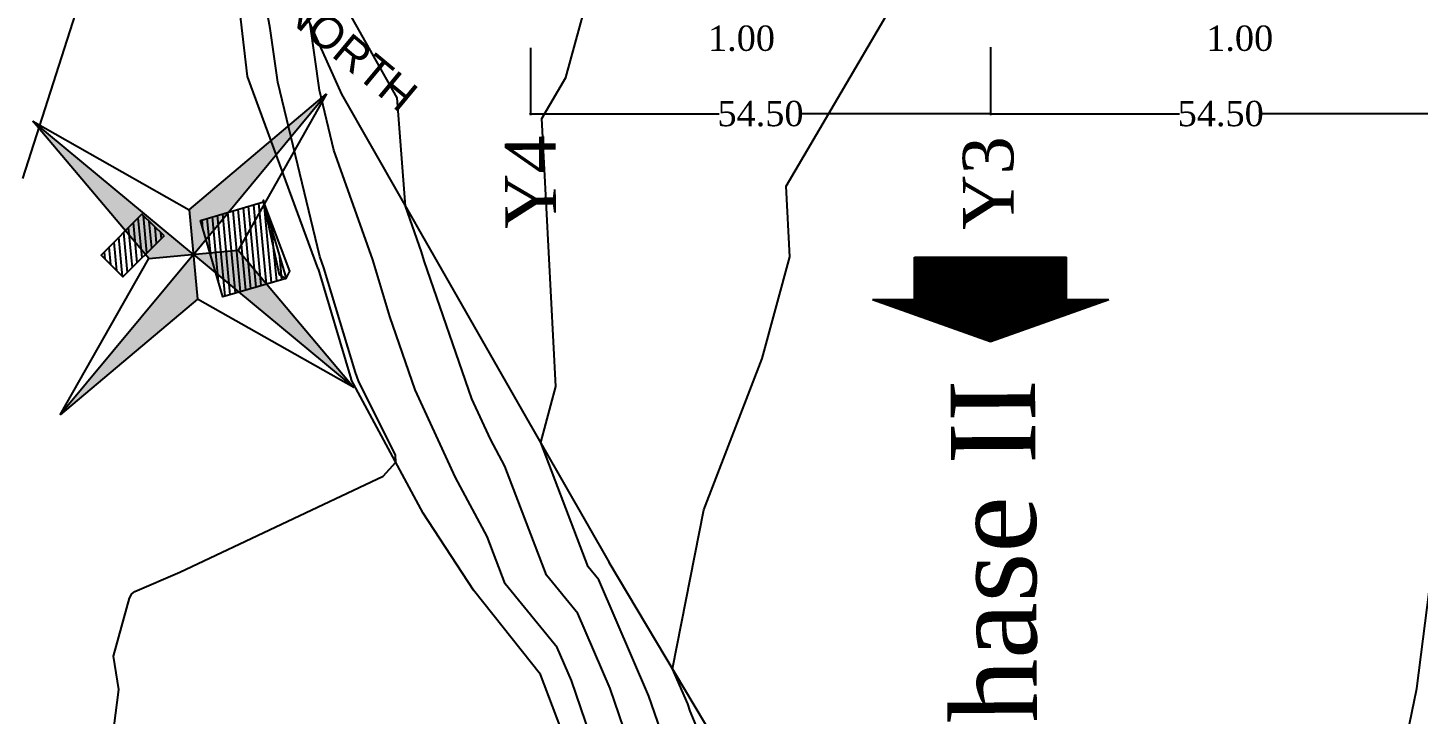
# Model space of a CAD drawing. Extents: x 15746 to 36625, y 87803 to 171760.
# Drawn here: x 19496.4 to 19661.1, y 87981.4 to 88062.7 of the extents above; entities that cross this region are included whole.
import ezdxf

# ---------------------------------------------------------------- set-up
doc = ezdxf.new("R2010")
doc.units = 0
doc.header["$LTSCALE"] = 5
doc.header["$MEASUREMENT"] = 0
for name, color, linetype in [('CONTOUR', 254, 'Continuous'), ('Demarcation', 7, 'Continuous'), ('EXISTING BUILDING', 21, 'Continuous'), ('Phase1', 7, 'Continuous'), ('RELIEF', 255, 'Continuous'), ('STREAM & RIVER FRONT', 161, 'Continuous'), ('text', 7, 'Continuous')]:
    doc.layers.add(name, color=color, linetype=linetype)
doc.styles.get("Standard").update_dxf_attribs({"font": 'TIMES.TTF', "height": 3})
doc.dimstyles.get("Standard").update_dxf_attribs({"dimtxt": 0.2, "dimasz": 0.3, "dimexe": 0.18, "dimexo": 0.0625, "dimgap": 0.09, "dimtad": 0, "dimzin": 0, "dimdsep": 46, "dimtxsty": 'Standard', "dimblk": 'DOT', "dimcen": 0.09, "dimadec": 0, "dimazin": 0, "dimtfac": 1, "dimtofl": 0, "dimtmove": 2, "dimatfit": 2, "dimfxl": 1, "dimtolj": 1, "dimtzin": 0, "dimarcsym": 0})

# ---------------------------------------------------------------- blocks, each defined once
blk = doc.blocks.new('_Dot')
at = {"color": 0, "linetype": 'ByBlock', "lineweight": -2}
blk.add_line((-0.5, 0), (-1, 0), dxfattribs=at)
at = {"color": 0, "linetype": 'ByBlock', "const_width": 0.5}
blk.add_lwpolyline([(-0.25, 0, 1), (0.25, 0, 1)], format="xyb", close=True, dxfattribs=at)
blk = doc.blocks.new('*D117')
at = {"layer": 'Defpoints', "color": 0}
for p in [(19580.45, 88077), (19581.45, 88077), (19580.45, 88066.33)]:
    blk.add_point(p, dxfattribs=at)
at = {"layer": 'Demarcation', "color": 0, "lineweight": -2}
for p, q in [((19580.45, 88076.93), (19580.45, 88066.15)), ((19581.45, 88076.93), (19581.45, 88066.15)), ((19581.15, 88066.33), (19580.75, 88066.33))]:
    blk.add_line(p, q, dxfattribs=at)
at = {"layer": 'Demarcation', "color": 0, "lineweight": -2, "xscale": 0.3000000000000001, "yscale": 0.3000000000000001, "zscale": 0.3000000000000001, "rotation": 180}
blk.add_blockref('_Dot', (19580.45, 88066.33), dxfattribs=at)
at = {"layer": 'Demarcation', "color": 0, "lineweight": -2, "xscale": 0.3000000000000001, "yscale": 0.3000000000000001, "zscale": 0.3000000000000001}
blk.add_blockref('_Dot', (19581.45, 88066.33), dxfattribs=at)
at = {"layer": 'Demarcation', "color": 0, "insert": (19580.95, 88061.43), "char_height": 3, "attachment_point": 5}
blk.add_mtext('\\A1;1.00', dxfattribs=at)
blk = doc.blocks.new('*D120')
at = {"layer": 'Defpoints', "color": 0}
for p in [(19555.95, 88060.4), (19610.45, 88060.4), (19555.95, 88052.51)]:
    blk.add_point(p, dxfattribs=at)
at = {"layer": 'Demarcation', "color": 0, "lineweight": -2}
for p, q in [((19555.95, 88060.34), (19555.95, 88052.33)), ((19610.45, 88060.34), (19610.45, 88052.33)), ((19556.25, 88052.51), (19578.32, 88052.51)), ((19610.15, 88052.51), (19588.09, 88052.51))]:
    blk.add_line(p, q, dxfattribs=at)
at = {"layer": 'Demarcation', "color": 0, "lineweight": -2, "xscale": 0.3000000000000001, "yscale": 0.3000000000000001, "zscale": 0.3000000000000001, "rotation": 180}
blk.add_blockref('_Dot', (19555.95, 88052.51), dxfattribs=at)
at = {"layer": 'Demarcation', "color": 0, "lineweight": -2, "xscale": 0.3000000000000001, "yscale": 0.3000000000000001, "zscale": 0.3000000000000001}
blk.add_blockref('_Dot', (19610.45, 88052.51), dxfattribs=at)
at = {"layer": 'Demarcation', "color": 0, "insert": (19583.2, 88052.51), "char_height": 3, "attachment_point": 5}
blk.add_mtext('\\A1;54.50', dxfattribs=at)
blk = doc.blocks.new('*D127')
at = {"layer": 'Defpoints', "color": 0}
for p in [(19639.45, 88077), (19640.45, 88077), (19639.45, 88066.33)]:
    blk.add_point(p, dxfattribs=at)
at = {"layer": 'Demarcation', "color": 0, "lineweight": -2}
for p, q in [((19639.45, 88076.93), (19639.45, 88066.15)), ((19640.45, 88076.93), (19640.45, 88066.15)), ((19640.15, 88066.33), (19639.75, 88066.33))]:
    blk.add_line(p, q, dxfattribs=at)
at = {"layer": 'Demarcation', "color": 0, "lineweight": -2, "xscale": 0.3000000000000001, "yscale": 0.3000000000000001, "zscale": 0.3000000000000001, "rotation": 180}
blk.add_blockref('_Dot', (19639.45, 88066.33), dxfattribs=at)
at = {"layer": 'Demarcation', "color": 0, "lineweight": -2, "xscale": 0.3000000000000001, "yscale": 0.3000000000000001, "zscale": 0.3000000000000001}
blk.add_blockref('_Dot', (19640.45, 88066.33), dxfattribs=at)
at = {"layer": 'Demarcation', "color": 0, "insert": (19639.95, 88061.43), "char_height": 3, "attachment_point": 5}
blk.add_mtext('\\A1;1.00', dxfattribs=at)
blk = doc.blocks.new('*D131')
at = {"layer": 'Defpoints', "color": 0}
for p in [(19664.95, 88060.34), (19610.45, 88052.51), (19610.45, 88052.51)]:
    blk.add_point(p, dxfattribs=at)
at = {"layer": 'Demarcation', "color": 0, "lineweight": -2}
for p, q in [((19664.95, 88060.28), (19664.95, 88052.33)), ((19610.45, 88052.45), (19610.45, 88052.33)), ((19610.75, 88052.51), (19632.82, 88052.51)), ((19664.65, 88052.51), (19642.59, 88052.51))]:
    blk.add_line(p, q, dxfattribs=at)
at = {"layer": 'Demarcation', "color": 0, "lineweight": -2, "xscale": 0.3000000000000001, "yscale": 0.3000000000000001, "zscale": 0.3000000000000001, "rotation": 180}
blk.add_blockref('_Dot', (19610.45, 88052.51), dxfattribs=at)
at = {"layer": 'Demarcation', "color": 0, "lineweight": -2, "xscale": 0.3000000000000001, "yscale": 0.3000000000000001, "zscale": 0.3000000000000001}
blk.add_blockref('_Dot', (19664.95, 88052.51), dxfattribs=at)
at = {"layer": 'Demarcation', "color": 0, "insert": (19637.7, 88052.51), "char_height": 3, "attachment_point": 5}
blk.add_mtext('\\A1;54.50', dxfattribs=at)

msp = doc.modelspace()

# ---------------------------------------------------------------- hatches: boundary and pattern name
at = {"layer": 'EXISTING BUILDING'}
h = msp.add_hatch(dxfattribs=at)
h.set_pattern_fill('ANSI31', color=256, scale=5, angle=50.32233, style=0)
h.set_pattern_definition([(95.3223326, (76323.2345, 17837.62064), (-0.6223053866, -0.0579741825), [])])
h.paths.add_polyline_path([(19524.36, 88042.087), (19527.018, 88033.018), (19519.53, 88030.824), (19516.872, 88039.892)])
h.paths.add_polyline_path([(19512.566, 88038.069), (19509.928, 88040.612), (19505.105, 88035.767), (19507.701, 88033.182)])
at = {"layer": 'Phase1'}
h = msp.add_hatch(dxfattribs=at)
h.set_pattern_fill('ANSI31', color=254, angle=50.32233, style=0)
h.set_pattern_definition([(95.32233263, (76475.47737, 17984.67291), (-0.12446107732, -0.0115948365), [])])
h.paths.add_polyline_path([(19601.454, 88030.526), (19601.454, 88035.526), (19619.454, 88035.526), (19619.454, 88030.526), (19624.454, 88030.526), (19610.454, 88025.526), (19596.454, 88030.526)])
at = {"layer": 'text'}
h = msp.add_hatch(color=256, dxfattribs=at)
h.paths.add_polyline_path([(19531.814, 88054.864), (19515.552, 88041.134), (19516.044, 88035.854)])
h.paths.add_polyline_path([(19521.324, 88036.346), (19516.044, 88035.854), (19535.054, 88020.084)])
h.paths.add_polyline_path([(19516.536, 88030.574), (19516.044, 88035.854), (19500.274, 88016.844)])
h.paths.add_polyline_path([(19516.044, 88035.854), (19497.034, 88051.624), (19510.764, 88035.362)])

# ---------------------------------------------------------------- linework, layer by layer
at = {"layer": 'CONTOUR', "color": 33}
for points in [[(19572.018, 87977.611), (19569.992, 87983.534), (19564.044, 87997.328), (19562.796, 87998.858), (19557.165, 88013.575), (19558.951, 88020.205), (19557.308, 88051.968), (19560.152, 88056.805), (19567.64, 88084.163), (19568.824, 88101.714), (19568.534, 88103.094), (19568.132, 88103.556), (19562.148, 88107.299), (19561.738, 88107.749), (19561.7, 88107.884), (19561.656, 88109.632), (19560.547, 88111.193), (19560.505, 88111.344), (19560.6, 88111.599), (19562.751, 88114.159), (19570.193, 88121.094), (19582.126, 88126.073), (19599.847, 88132.865), (19616.075, 88152.742)], [(19495.848, 88044.839), (19502.439, 88065.421), (19503.43, 88066.852), (19503.601, 88066.928), (19505.738, 88067.087), (19505.903, 88067.209), (19505.891, 88067.418), (19504.562, 88069.384), (19503.319, 88070.837), (19497.532, 88096.457), (19496.741, 88106.521), (19497.846, 88119.118), (19498.301, 88123.648), (19499.64, 88127.853), (19502.648, 88149.001)], [(19506.085, 87975.721), (19507.22, 87984.34), (19506.57, 87988.278), (19508.463, 87995.157), (19508.735, 87995.654), (19509.105, 87995.928), (19514.434, 87998.218), (19538.532, 88009.576), (19539.995, 88011.254), (19539.957, 88012.075), (19535.593, 88020.899), (19535.251, 88021.888), (19531.484, 88034.255), (19531, 88035.626), (19526.052, 88056.261), (19525.143, 88062.631), (19523.724, 88070.396)], [(19569.158, 87973.468), (19565.399, 87984.456), (19561.58, 87993.312), (19557.873, 87997.854), (19552.926, 88010.783), (19551.206, 88013.985), (19549.026, 88018.761), (19543.378, 88035.108), (19543.056, 88036.166), (19541.14, 88041.584), (19540.177, 88054.393), (19532.844, 88067.459)], [(19581.531, 87965.765), (19574.878, 87981.755), (19574.586, 87982.612), (19572.79, 87986.777), (19576.497, 88005.619), (19583.416, 88023.534), (19586.66, 88035.579), (19586.228, 88043.948), (19598.475, 88064.769)], [(19566.297, 87969.324), (19560.805, 87985.379), (19559.117, 87989.295), (19552.952, 87996.852), (19550.815, 88002.435), (19547.061, 88009.417), (19542.309, 88019.831), (19539.315, 88028.498), (19537.27, 88035.21), (19532.677, 88048.205), (19530.969, 88055.327), (19529.858, 88063.115)], [(19527.018, 88033.019), (19527.477, 88033.858), (19524.387, 88042.055), (19524.353, 88042.268), (19524.336, 88042.281), (19524.322, 88042.267), (19524.315, 88042.073), (19524.332, 88042.019), (19526.179, 88033.474), (19527.018, 88033.019)]]:
    msp.add_lwpolyline(points, dxfattribs=at)
at = {"layer": 'Demarcation'}
msp.add_line((19610.454, 88060.401), (19610.454, 88052.331), dxfattribs=at)
at = {"layer": 'EXISTING BUILDING'}
msp.add_line((19516.872, 88039.892), (19524.36, 88042.087), dxfattribs=at)
for points in [[(19524.36, 88042.087), (19527.018, 88033.018), (19519.53, 88030.824), (19516.872, 88039.892), (19524.36, 88042.087)], [(19512.566, 88038.069), (19509.928, 88040.612), (19505.105, 88035.767)], [(19512.566, 88038.069), (19509.928, 88040.612), (19505.105, 88035.767), (19507.701, 88033.182), (19512.566, 88038.069)], [(19512.566, 88038.069), (19507.701, 88033.182), (19505.105, 88035.767)]]:
    msp.add_lwpolyline(points, dxfattribs=at)
at = {"layer": 'Phase1', "color": 254}
for p, q in [((19601.454, 88030.526), (19601.454, 88035.526)), ((19601.454, 88035.526), (19619.454, 88035.526)), ((19619.454, 88030.526), (19619.454, 88035.526)), ((19596.454, 88030.526), (19610.454, 88025.526)), ((19596.454, 88030.526), (19601.454, 88030.526)), ((19610.454, 88025.526), (19624.454, 88030.526)), ((19619.454, 88030.526), (19624.454, 88030.526))]:
    msp.add_line(p, q, dxfattribs=at)
at = {"layer": 'RELIEF'}
for p, q in [((19527.678, 88067.988), (19533.56, 88054.834)), ((19530.801, 88034.142), (19534.727, 88021.037))]:
    msp.add_line(p, q, dxfattribs=at)
for points in [[(19530.801, 88034.142), (19522.452, 88056.946), (19520.676, 88072.251)], [(19533.56, 88054.834), (19544.137, 88036.344), (19554.715, 88017.855), (19565.293, 87999.366)], [(19548.249, 87906.029), (19556.417, 87923.374), (19564.585, 87940.718), (19571.675, 87954.86), (19564.505, 87966.728), (19557.163, 87986.11), (19549.209, 87996.089), (19543.247, 88005.211), (19534.727, 88021.037)], [(19565.438, 87911.712), (19571.363, 87929.964), (19585.73, 87950.274), (19585.432, 87965.544), (19575.362, 87982.455), (19565.293, 87999.366)]]:
    msp.add_lwpolyline(points, dxfattribs=at)
at = {"layer": 'STREAM & RIVER FRONT'}
msp.add_lwpolyline([(19643.529, 87911.517), (19646.059, 87923.848), (19650.993, 87941.858), (19655.927, 87959.867), (19658.42, 87972.153), (19660.912, 87984.439), (19663.433, 88003.957), (19666.002, 88016.255), (19668.756, 88029.333), (19670.241, 88042.752)], dxfattribs=at)
at = {"layer": 'text'}
for p, q in [((19515.552, 88041.134), (19531.814, 88054.864)), ((19516.044, 88035.854), (19531.814, 88054.864)), ((19531.814, 88054.864), (19521.324, 88036.346)), ((19497.034, 88051.624), (19515.552, 88041.134)), ((19510.764, 88035.362), (19497.034, 88051.624)), ((19516.044, 88035.854), (19497.034, 88051.624)), ((19515.552, 88041.134), (19516.536, 88030.574)), ((19516.044, 88035.854), (19500.274, 88016.844)), ((19500.274, 88016.844), (19510.764, 88035.362)), ((19510.764, 88035.362), (19521.324, 88036.346)), ((19516.044, 88035.854), (19535.054, 88020.084)), ((19521.324, 88036.346), (19535.054, 88020.084)), ((19516.536, 88030.574), (19500.274, 88016.844)), ((19535.054, 88020.084), (19516.536, 88030.574))]:
    msp.add_line(p, q, dxfattribs=at)

# ---------------------------------------------------------------- texts
at = {"layer": 'Demarcation', "char_height": 6, "width": 11.9196, "attachment_point": 1, "rotation": 90.32233}
for s, insert in [('Y4', (19552.984, 88038.863)), ('Y3', (19607.193, 88038.75))]:
    msp.add_mtext(s, dxfattribs=dict(at, insert=insert))
at = {"layer": 'text', "insert": (19528.598, 88067.3), "char_height": 3.75, "width": 19.96977, "attachment_point": 1, "rotation": 320.32233}
msp.add_mtext('{\\fArial|b0|i0|c0|p34;NORTH}', dxfattribs=at)
at = {"layer": 'text', "color": 254, "insert": (19605.989, 87971.953), "char_height": 10, "width": 48.70801, "attachment_point": 1, "rotation": 90.32233}
msp.add_mtext('Phase II', dxfattribs=at)

# ---------------------------------------------------------------- dimensions: what is measured, and where the dimension line sits
at = {"layer": 'Demarcation'}
for base, p1, p2, picture, middle in [((19580.454, 88066.331), (19581.454, 88076.996), (19580.454, 88076.996), '*D117', (19580.954, 88061.425)), ((19639.454, 88066.331), (19640.454, 88076.996), (19639.454, 88076.996), '*D127', (19639.954, 88061.425)), ((19555.954, 88052.511), (19610.454, 88060.401), (19555.954, 88060.401), '*D120', (19583.204, 88052.511)), ((19610.454, 88052.511), (19664.954, 88060.338), (19610.454, 88052.511), '*D131', (19637.704, 88052.511))]:
    dim = msp.add_linear_dim(base=base, p1=p1, p2=p2, angle=180, dimstyle='Standard', dxfattribs=at)
    dim.commit()
    dim.dimension.update_dxf_attribs({"geometry": picture, "text_midpoint": middle})

doc.saveas('drawing.dxf')
